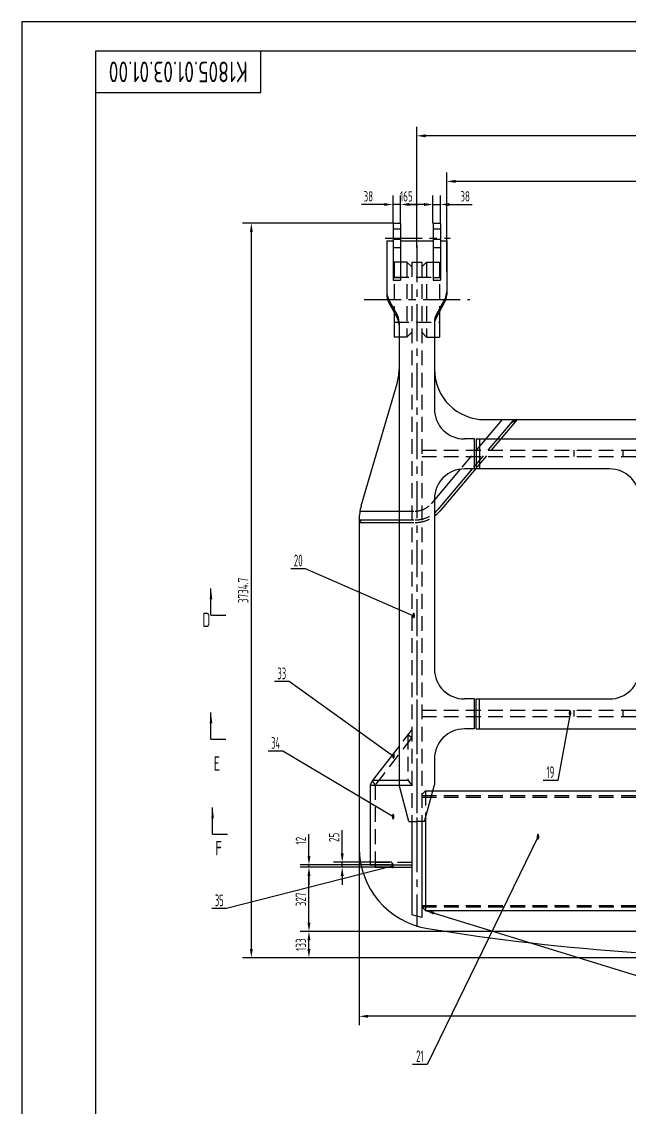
# Model space of a CAD drawing. Header units: millimetres. Extents: x 0 to 12615, y -98 to 8910.
# Drawn here: x 0 to 3086, y 3390 to 8910 of the extents above; entities that cross this region are included whole.
import ezdxf
from ezdxf.enums import TextEntityAlignment as Align

# ---------------------------------------------------------------- set-up
doc = ezdxf.new("R2010")
doc.units = ezdxf.units.MM
doc.header["$LTSCALE"] = 150
doc.linetypes.add('F', pattern=[0.75, 0.5, -0.25])
doc.linetypes.add('G', pattern=[2, 1.25, -0.25, 0.25, -0.25])
for name, color, linetype in [('01', 7, 'Continuous'), ('02', 1, 'Continuous'), ('04', 2, 'F'), ('05', 4, 'G'), ('08', 1, 'Continuous'), ('11', 3, 'Continuous')]:
    doc.layers.add(name, color=color, linetype=linetype)
doc.styles.get("Standard").update_dxf_attribs({"font": 'isocp', "width": 0.707, "bigfont": 'intecad.shx'})
doc.dimstyles.new('INTE', dxfattribs={"dimscale": 15, "dimtxt": 3.5, "dimasz": 3, "dimexe": 3, "dimexo": 0, "dimgap": 1, "dimtad": 1, "dimdec": 3, "dimzin": 9, "dimdsep": 46, "dimtxsty": 'Standard', "dimcen": 0, "dimclrd": 1, "dimclre": 1, "dimclrt": 3, "dimaunit": 1, "dimadec": 0, "dimazin": 0, "dimtfac": 1, "dimtdec": 3, "dimtmove": 0, "dimatfit": 0, "dimfxl": 1, "dimarcsym": 0})

# ---------------------------------------------------------------- blocks, each defined once
blk = doc.blocks.new('*D62')
at = {"layer": '08', "color": 1, "lineweight": -2}
for p, q in [((1886.2, 7885.6), (1121.4, 7885.6)), ((1166.4, 4195.9), (1166.4, 7840.6)), ((3899.2, 4150.9), (1121.4, 4150.9))]:
    blk.add_line(p, q, dxfattribs=at)
at = {"layer": '08', "color": 1}
for points in [[(1158.9, 7840.6), (1173.9, 7840.6), (1166.4, 7885.6)], [(1158.9, 4195.9), (1173.9, 4195.9), (1166.4, 4150.9)]]:
    blk.add_solid(points, dxfattribs=at)
at = {"layer": 'Defpoints', "color": 0}
for p in [(1166.4, 7885.6), (1886.2, 7885.6), (3899.2, 4150.9)]:
    blk.add_point(p, dxfattribs=at)
at = {"layer": '08', "color": 3, "insert": (1125.1, 6018.3), "char_height": 52.5, "attachment_point": 5, "rotation": 90}
blk.add_mtext('3734.7', dxfattribs=at)
blk = doc.blocks.new('*D63')
at = {"layer": '08', "color": 1, "lineweight": -2}
for p, q in [((3899.2, 4283.9), (1414.1, 4283.9)), ((1459.1, 4195.9), (1459.1, 4238.9)), ((3899.2, 4150.9), (1414.1, 4150.9))]:
    blk.add_line(p, q, dxfattribs=at)
at = {"layer": '08', "color": 1}
for points in [[(1451.6, 4238.9), (1466.6, 4238.9), (1459.1, 4283.9)], [(1451.6, 4195.9), (1466.6, 4195.9), (1459.1, 4150.9)]]:
    blk.add_solid(points, dxfattribs=at)
at = {"layer": 'Defpoints', "color": 0}
for p in [(1459.1, 4283.9), (3899.2, 4283.9), (3899.2, 4150.9)]:
    blk.add_point(p, dxfattribs=at)
at = {"layer": '08', "color": 3, "insert": (1417.8, 4217.4), "char_height": 52.5, "attachment_point": 5, "rotation": 90}
blk.add_mtext('133', dxfattribs=at)
blk = doc.blocks.new('*D64')
at = {"layer": '08', "color": 1, "lineweight": -2}
for p, q in [((1871.7, 4610.9), (1414.1, 4610.9)), ((1459.1, 4328.9), (1459.1, 4565.9)), ((1764, 4283.9), (1414.1, 4283.9))]:
    blk.add_line(p, q, dxfattribs=at)
at = {"layer": '08', "color": 1}
for points in [[(1451.6, 4565.9), (1466.6, 4565.9), (1459.1, 4610.9)], [(1451.6, 4328.9), (1466.6, 4328.9), (1459.1, 4283.9)]]:
    blk.add_solid(points, dxfattribs=at)
at = {"layer": 'Defpoints', "color": 0}
for p in [(1459.1, 4610.9), (1871.7, 4610.9), (1764, 4283.9)]:
    blk.add_point(p, dxfattribs=at)
at = {"layer": '08', "color": 3, "insert": (1417.8, 4447.4), "char_height": 52.5, "attachment_point": 5, "rotation": 90}
blk.add_mtext('327', dxfattribs=at)
blk = doc.blocks.new('*D65')
at = {"layer": '08', "color": 1, "lineweight": -2}
for p, q in [((1459.1, 4667.9), (1459.1, 4778.5)), ((1871.7, 4622.9), (1414.1, 4622.9)), ((1871.7, 4610.9), (1414.1, 4610.9)), ((1459.1, 4610.9), (1459.1, 4622.9)), ((1459.1, 4565.9), (1459.1, 4520.9))]:
    blk.add_line(p, q, dxfattribs=at)
at = {"layer": '08', "color": 1}
for points in [[(1451.6, 4667.9), (1466.6, 4667.9), (1459.1, 4622.9)], [(1451.6, 4565.9), (1466.6, 4565.9), (1459.1, 4610.9)]]:
    blk.add_solid(points, dxfattribs=at)
at = {"layer": 'Defpoints', "color": 0}
for p in [(1459.1, 4622.9), (1871.7, 4622.9), (1871.7, 4610.9)]:
    blk.add_point(p, dxfattribs=at)
at = {"layer": '08', "color": 3, "insert": (1417.8, 4745.7), "char_height": 52.5, "attachment_point": 5, "rotation": 90}
blk.add_mtext('12', dxfattribs=at)
blk = doc.blocks.new('*D66')
at = {"layer": '08', "color": 1, "lineweight": -2}
for p, q in [((1628, 4680.9), (1628, 4799.2)), ((1880.5, 4635.9), (1583, 4635.9)), ((1871.7, 4610.9), (1583, 4610.9)), ((1628, 4610.9), (1628, 4635.9)), ((1628, 4565.9), (1628, 4520.9))]:
    blk.add_line(p, q, dxfattribs=at)
at = {"layer": '08', "color": 1}
for points in [[(1620.5, 4680.9), (1635.5, 4680.9), (1628, 4635.9)], [(1620.5, 4565.9), (1635.5, 4565.9), (1628, 4610.9)]]:
    blk.add_solid(points, dxfattribs=at)
at = {"layer": 'Defpoints', "color": 0}
for p in [(1628, 4635.9), (1871.7, 4610.9), (1880.5, 4635.9)]:
    blk.add_point(p, dxfattribs=at)
at = {"layer": '08', "color": 3, "insert": (1586.7, 4762.6), "char_height": 52.5, "attachment_point": 5, "rotation": 90}
blk.add_mtext('25', dxfattribs=at)
blk = doc.blocks.new('*D68')
at = {"layer": '08', "color": 1, "lineweight": -2}
for p, q in [((1714.2, 4838.5), (1714.2, 3807.8)), ((6084.2, 4779.1), (6084.2, 3807.8)), ((6039.2, 3852.8), (1759.2, 3852.8))]:
    blk.add_line(p, q, dxfattribs=at)
at = {"layer": '08', "color": 1}
for points in [[(1759.2, 3860.3), (1759.2, 3845.3), (1714.2, 3852.8)], [(6039.2, 3860.3), (6039.2, 3845.3), (6084.2, 3852.8)]]:
    blk.add_solid(points, dxfattribs=at)
at = {"layer": 'Defpoints', "color": 0}
for p in [(1714.2, 4838.5), (6084.2, 4779.1), (1714.2, 3852.8)]:
    blk.add_point(p, dxfattribs=at)
at = {"layer": '08', "color": 3, "insert": (3953.5, 3894.1), "char_height": 52.5, "attachment_point": 5}
blk.add_mtext('4370', dxfattribs=at)
blk = doc.blocks.new('*D75')
at = {"layer": '08', "color": 1, "lineweight": -2}
for p, q in [((2159.2, 7638.4), (2159.2, 8143.1)), ((5639.2, 7679.8), (5639.2, 8143.1)), ((5594.2, 8098.1), (2204.2, 8098.1))]:
    blk.add_line(p, q, dxfattribs=at)
at = {"layer": '08', "color": 1}
for points in [[(2204.2, 8105.6), (2204.2, 8090.6), (2159.2, 8098.1)], [(5594.2, 8105.6), (5594.2, 8090.6), (5639.2, 8098.1)]]:
    blk.add_solid(points, dxfattribs=at)
at = {"layer": 'Defpoints', "color": 0}
for p in [(2159.2, 8098.1), (5639.2, 7679.8), (2159.2, 7638.4)]:
    blk.add_point(p, dxfattribs=at)
at = {"layer": '08', "color": 3, "insert": (3761.8, 8139.4), "char_height": 52.5, "attachment_point": 5}
blk.add_mtext('3480', dxfattribs=at)
blk = doc.blocks.new('*D77')
at = {"layer": '08', "color": 1, "lineweight": -2}
for p, q in [((2006.7, 7761.8), (2006.7, 8374.7)), ((5791.7, 7761.8), (5791.7, 8374.7)), ((5746.7, 8329.7), (2051.7, 8329.7))]:
    blk.add_line(p, q, dxfattribs=at)
at = {"layer": '08', "color": 1}
for points in [[(2051.7, 8337.2), (2051.7, 8322.2), (2006.7, 8329.7)], [(5746.7, 8337.2), (5746.7, 8322.2), (5791.7, 8329.7)]]:
    blk.add_solid(points, dxfattribs=at)
at = {"layer": 'Defpoints', "color": 0}
for p in [(2006.7, 8329.7), (2006.7, 7761.8), (5791.7, 7761.8)]:
    blk.add_point(p, dxfattribs=at)
at = {"layer": '08', "color": 3, "insert": (3906.6, 8371), "char_height": 52.5, "attachment_point": 5}
blk.add_mtext('3785%%p3', dxfattribs=at)
blk = doc.blocks.new('*D79')
at = {"layer": '08', "color": 1, "lineweight": -2}
for p, q in [((1924.2, 7885.6), (1924.2, 8025.7)), ((2089.2, 7885.6), (2089.2, 8025.7)), ((2044.2, 7980.7), (1969.2, 7980.7))]:
    blk.add_line(p, q, dxfattribs=at)
at = {"layer": '08', "color": 1}
for points in [[(1969.2, 7988.2), (1969.2, 7973.2), (1924.2, 7980.7)], [(2044.2, 7988.2), (2044.2, 7973.2), (2089.2, 7980.7)]]:
    blk.add_solid(points, dxfattribs=at)
at = {"layer": 'Defpoints', "color": 0}
for p in [(1924.2, 7980.7), (1924.2, 7885.6), (2089.2, 7885.6)]:
    blk.add_point(p, dxfattribs=at)
at = {"layer": '08', "color": 3, "insert": (1953.7, 8022), "char_height": 52.5, "attachment_point": 5}
blk.add_mtext('165', dxfattribs=at)
blk = doc.blocks.new('*D80')
at = {"layer": '08', "color": 1, "lineweight": -2}
for p, q in [((1886.2, 7885.6), (1886.2, 8025.7)), ((1924.2, 7885.6), (1924.2, 8025.7)), ((1841.2, 7980.7), (1725.4, 7980.7)), ((1924.2, 7980.7), (1886.2, 7980.7)), ((1969.2, 7980.7), (2014.2, 7980.7))]:
    blk.add_line(p, q, dxfattribs=at)
at = {"layer": '08', "color": 1}
for points in [[(1841.2, 7988.2), (1841.2, 7973.2), (1886.2, 7980.7)], [(1969.2, 7988.2), (1969.2, 7973.2), (1924.2, 7980.7)]]:
    blk.add_solid(points, dxfattribs=at)
at = {"layer": 'Defpoints', "color": 0}
for p in [(1886.2, 7980.7), (1886.2, 7885.6), (1924.2, 7885.6)]:
    blk.add_point(p, dxfattribs=at)
at = {"layer": '08', "color": 3, "insert": (1760.8, 8022), "char_height": 52.5, "attachment_point": 5}
blk.add_mtext('38', dxfattribs=at)
blk = doc.blocks.new('*D81')
at = {"layer": '08', "color": 1, "lineweight": -2}
for p, q in [((2089.2, 7885.6), (2089.2, 8025.7)), ((2127.2, 7885.6), (2127.2, 8025.7)), ((2044.2, 7980.7), (1999.2, 7980.7)), ((2089.2, 7980.7), (2127.2, 7980.7)), ((2172.2, 7980.7), (2288.1, 7980.7))]:
    blk.add_line(p, q, dxfattribs=at)
at = {"layer": '08', "color": 1}
for points in [[(2044.2, 7988.2), (2044.2, 7973.2), (2089.2, 7980.7)], [(2172.2, 7988.2), (2172.2, 7973.2), (2127.2, 7980.7)]]:
    blk.add_solid(points, dxfattribs=at)
at = {"layer": 'Defpoints', "color": 0}
for p in [(2127.2, 7980.7), (2089.2, 7885.6), (2127.2, 7885.6)]:
    blk.add_point(p, dxfattribs=at)
at = {"layer": '08', "color": 3, "insert": (2252.6, 8022), "char_height": 52.5, "attachment_point": 5}
blk.add_mtext('38', dxfattribs=at)
blk = doc.blocks.new('*U111', base_point=(251.96, 168.31))
at = {"layer": '01'}
for p, q in [((251.96, 168.31), (251.96, 182.31)), ((195.96, 168.31), (251.96, 168.31))]:
    blk.add_line(p, q, dxfattribs=at)
blk = doc.blocks.new('*U112')
at = {"layer": '01'}
for points in [[(831, 584), (25, 584)], [(25, 584), (25, 10)]]:
    blk.add_lwpolyline(points, dxfattribs=at)
at = {"layer": '02'}
for points in [[(841, 594), (0, 594)], [(0, 594), (0, 0)]]:
    blk.add_lwpolyline(points, dxfattribs=at)

msp = doc.modelspace()

# ---------------------------------------------------------------- hatches: boundary and pattern name
at = {"layer": '02'}
for points in [[(2516.2412, 6886.9079), (2499.2322, 6886.9079), (2483.077, 6867.7605)], [(1727.2322, 6376.9079), (1714.2322, 6376.9079), (1714.2322, 6363.9079)]]:
    msp.add_hatch(color=256, dxfattribs=at).paths.add_polyline_path(points)

# ---------------------------------------------------------------- linework, layer by layer
at = {"layer": '01', "color": 7, "linetype": 'Continuous'}
for p, q in [((1886.2322, 7885.6079), (1886.2322, 7595.4302)), ((1924.2322, 7885.6079), (1924.2322, 7595.4302)), ((2089.2322, 7885.6079), (2089.2322, 7595.4302)), ((2127.2322, 7885.6079), (2127.2322, 7595.4302)), ((1854.2322, 7795.2302), (1854.2322, 7521.7956)), ((1854.2322, 7795.2302), (1886.2322, 7795.2302)), ((1924.2322, 7795.2302), (2089.2322, 7795.2302)), ((2127.2322, 7795.2302), (2159.2322, 7795.2302)), ((2159.2322, 7795.2302), (2159.2322, 7521.7956)), ((1907.1907, 7421.6637), (1863.7736, 7499.9274)), ((1907.1907, 7406.6637), (1863.7736, 7484.9274)), ((2106.2736, 7421.6637), (2149.6907, 7499.9274)), ((2106.2736, 7406.6637), (2149.6907, 7484.9274)), ((1891.7322, 7434.5293), (1891.7322, 7305.9079)), ((2121.7322, 7434.5293), (2121.7322, 7305.9079)), ((1916.7322, 7384.7956), (1916.7322, 5030.5104)), ((2096.7322, 7384.7956), (2096.7322, 6940.4079)), ((1916.7322, 7305.9079), (1891.7322, 7305.9079)), ((2096.7322, 7305.9079), (2121.7322, 7305.9079)), ((1724.4984, 6448.5345), (1906.466, 7070.2813)), ((2351.7322, 6886.9079), (3671.2322, 6886.9079)), ((2516.2412, 6886.9079), (2483.077, 6867.7605)), ((2299.2322, 6788.4079), (2248.7322, 6788.4079)), ((2299.2322, 6636.4079), (2299.2322, 6788.4079)), ((2308.2322, 6788.4079), (3626.1701, 6788.4079)), ((2308.2322, 6788.4079), (2308.2322, 6636.4079)), ((2326.2322, 6788.4079), (2326.2322, 6636.4079)), ((2299.2322, 6636.4079), (2248.7322, 6636.4079)), ((1718.2342, 6421.9079), (1916.7322, 6421.9079)), ((1714.2322, 6376.9079), (1714.2322, 5726.8646)), ((1714.2322, 6376.9079), (1916.7322, 6376.9079)), ((1727.2322, 6376.9079), (1714.2322, 6363.9079)), ((1714.2322, 6363.9079), (1916.7322, 6363.9079)), ((1714.2322, 5726.8646), (1714.2322, 4708.5892)), ((2299.2322, 5466.4079), (2248.7322, 5466.4079)), ((2299.2322, 5314.4079), (2299.2322, 5466.4079)), ((2308.2322, 5466.4079), (2986.2322, 5466.4079)), ((2308.2322, 5314.4079), (2308.2322, 5466.4079)), ((2326.2322, 5314.4079), (2326.2322, 5466.4079)), ((2299.2322, 5314.4079), (2248.7322, 5314.4079)), ((2308.2322, 5314.4079), (3457.7322, 5314.4079)), ((1916.7322, 5226.7706), (1780.228, 5050.643)), ((1780.228, 5050.643), (1770.7322, 5028.9079)), ((1770.7322, 5028.9079), (1770.7322, 4622.9079)), ((1780.228, 5050.643), (1795.0121, 5028.9079)), ((1981.7322, 4843.9079), (1981.7322, 4369.3053)), ((2031.7322, 4843.9079), (2031.7322, 4355.9079))]:
    msp.add_line(p, q, dxfattribs=at)
at = {"layer": '01'}
for p, q in [((1886.2322, 7885.6079), (1924.2322, 7885.6079)), ((2089.2322, 7885.6079), (2127.2322, 7885.6079)), ((1886.2322, 7610.1805), (1924.2322, 7610.1805)), ((1886.2322, 7595.4302), (1924.2322, 7595.4302)), ((2089.2322, 7610.1805), (2127.2322, 7610.1805)), ((2089.2322, 7595.4302), (2127.2322, 7595.4302)), ((2440.3547, 6886.9079), (2357.2476, 6788.4079)), ((2499.2322, 6886.9079), (2416.125, 6788.4079)), ((2516.2412, 6886.9079), (2433.134, 6788.4079)), ((2227.7763, 6634.9564), (2096.7322, 6479.6407)), ((2287.8784, 6636.4079), (2113.8771, 6430.1787)), ((2308.2322, 6640.3721), (2123.813, 6421.7955)), ((2986.2322, 6636.4079), (2308.2322, 6636.4079)), ((2096.7322, 6484.4079), (2096.7322, 5618.4079)), ((961.3402, 5892.4136), (1036.3402, 5892.4136)), ((961.3402, 5261.8616), (1036.3402, 5261.8616)), ((2096.7322, 5162.4079), (2096.7322, 5030.5104)), ((1770.7322, 5028.9079), (1916.7322, 5028.9079)), ((1782.7584, 5053.9079), (1916.7322, 5053.9079)), ((1966.7322, 4843.9079), (1916.7322, 5030.5104)), ((2046.7322, 4843.9079), (2096.7322, 5030.5104)), ((2080.4938, 4999.9079), (3651.7322, 4999.9079)), ((2050.7322, 4888.8361), (2050.7322, 4390.6624)), ((1966.7322, 4843.9079), (2006.7322, 4843.9079)), ((2046.7322, 4843.9079), (2006.7322, 4843.9079)), ((969.5637, 4779.0771), (1044.5637, 4779.0771)), ((1770.7322, 4622.9079), (1981.7322, 4622.9079)), ((1795.7322, 4622.9079), (1795.7322, 4610.9079)), ((1795.7322, 4610.9079), (1981.7322, 4610.9079)), ((2031.7322, 4355.9079), (1981.7322, 4369.3053)), ((2031.7322, 4409.6624), (2050.7322, 4390.6624)), ((2050.7322, 4390.6624), (3651.7322, 4390.6624))]:
    msp.add_line(p, q, dxfattribs=at)
at = {"layer": '01', "color": 7, "linetype": 'Continuous'}
for centre, radius, start, end in [((1930.2322, 7536.7956), 76, 180, 209.0195031), ((1930.2322, 7521.7956), 76, 180, 209.0195031), ((2083.2322, 7536.7956), 76, 330.9804969, 0), ((2083.2322, 7521.7956), 76, 330.9804969, 0), ((1840.7322, 7384.7956), 76, 0, 29.0195031), ((1840.7322, 7369.7956), 76, 0, 29.0195031), ((2172.7322, 7384.7956), 76, 150.9804969, 180), ((2172.7322, 7369.7956), 76, 150.9804969, 180), ((1661.7322, 7141.9079), 255, 343.6867489, 0), ((2351.7322, 7141.9079), 255, 180, 270), ((2248.7322, 6940.4079), 152, 180, 270), ((1969.2322, 6376.9079), 255, 163.6867489, 180), ((2248.7322, 5618.4079), 152, 180, 270), ((2986.2322, 5618.4079), 152, 270, 0), ((2129.2322, 4708.5892), 415, 180, 260.782598), ((3899.2322, 15615.9079), 11465, 260.782598, 266.09396561)]:
    msp.add_arc(centre, radius, start, end, dxfattribs=at)
at = {"layer": '01'}
for centre, radius, start, end in [((2248.7322, 6484.4079), 152, 90, 180), ((2986.2322, 6484.4079), 152, 0, 90), ((1999.2322, 6526.9079), 150, 310.5416019, 319.8447479), ((1999.2322, 6526.9079), 150, 310.5416019, 319.8447479), ((1999.2322, 6526.9079), 163, 306.7381956, 319.8447479), ((2248.7322, 5162.4079), 152, 90, 180)]:
    msp.add_arc(centre, radius, start, end, dxfattribs=at)
at = {"layer": '02'}
for p, q in [((1441.9128, 6128.9003), (1367.5128, 6128.9003)), ((1991.0752, 5888.0612), (1441.9128, 6128.9003)), ((961.3402, 5892.4136), (961.3402, 6027.4136)), ((1358.2403, 5554.4399), (1283.8403, 5554.4399)), ((1888.6492, 5173.452), (1358.2403, 5554.4399)), ((961.3402, 5261.8616), (961.3402, 5396.8616)), ((2785.323, 5391.7047), (2722.5266, 5052.2574)), ((1327.0887, 5201.3022), (1252.6887, 5201.3022)), ((1889.7226, 4865.0271), (1327.0887, 5201.3022)), ((2722.5266, 5052.2574), (2648.1266, 5052.2574)), ((969.5637, 4779.0771), (969.5637, 4914.0771)), ((2622.5803, 4763.0155), (2059.8799, 3608.2731)), ((1883.1085, 4617.1124), (1040.8346, 4400.6724)), ((1040.8346, 4400.6724), (966.4346, 4400.6724)), ((2059.8799, 3608.2731), (1985.4799, 3608.2731))]:
    msp.add_line(p, q, dxfattribs=at)
for points in [[(961.3402, 6027.4136, 0, 13.5, 0), (961.3402, 5973.4136, 0, 0, 0)], [(961.3402, 5396.8616, 0, 13.5, 0), (961.3402, 5342.8616, 0, 0, 0)], [(969.5637, 4914.0771, 0, 13.5, 0), (969.5637, 4860.0771, 0, 0, 0)]]:
    msp.add_lwpolyline(points, format="xyseb", dxfattribs=at)
at = {"layer": '04', "color": 2, "linetype": 'F'}
for p, q in [((1886.2322, 7857.2079), (1924.2322, 7857.2079)), ((2089.2322, 7857.2079), (2127.2322, 7857.2079)), ((1886.2322, 7803.9611), (1924.2322, 7803.9611)), ((2089.2322, 7803.9611), (2127.2322, 7803.9611)), ((1886.2322, 7762.0079), (1924.2322, 7762.0079)), ((2089.2322, 7762.0079), (2127.2322, 7762.0079)), ((1891.7322, 7687.9079), (1891.7322, 7434.5293)), ((1956.7322, 7687.9079), (1891.7322, 7687.9079)), ((1956.7322, 7687.9079), (1981.7322, 7662.9079)), ((1956.7322, 7687.9079), (1956.7322, 7305.9079)), ((1981.7322, 7687.9079), (1981.7322, 4843.9079)), ((1981.7322, 7687.9079), (2031.7322, 7687.9079)), ((2031.7322, 7687.9079), (2031.7322, 4843.9079)), ((2056.7322, 7687.9079), (2031.7322, 7662.9079)), ((2056.7322, 7687.9079), (2056.7322, 7305.9079)), ((2056.7322, 7687.9079), (2121.7322, 7687.9079)), ((2121.7322, 7687.9079), (2121.7322, 7434.5293)), ((1891.7322, 7610.9079), (2121.7322, 7610.9079)), ((1891.7322, 7382.9079), (2121.7322, 7382.9079)), ((1956.7322, 7305.9079), (1916.7322, 7305.9079)), ((1956.7322, 7305.9079), (1981.7322, 7330.9079)), ((2056.7322, 7305.9079), (2031.7322, 7330.9079)), ((2056.7322, 7305.9079), (2096.7322, 7305.9079)), ((2357.2476, 6788.4079), (2227.7763, 6634.9564)), ((2416.125, 6788.4079), (2287.8784, 6636.4079)), ((2433.134, 6788.4079), (2308.2322, 6640.3721)), ((2031.7322, 6731.9079), (3899.2322, 6731.9079)), ((2031.7322, 6699.9079), (3899.2322, 6699.9079)), ((2096.7322, 6479.6407), (2079.4836, 6459.1975)), ((1916.7322, 6421.9079), (1999.2322, 6421.9079)), ((1916.7322, 6376.9079), (1999.2322, 6376.9079)), ((1916.7322, 6376.9079), (1999.2322, 6376.9079)), ((1916.7322, 6363.9079), (1999.2322, 6363.9079)), ((2031.7322, 5409.9079), (3594.2322, 5409.9079)), ((2031.7322, 5377.9079), (3594.2322, 5377.9079)), ((1981.7322, 5310.6383), (1916.7322, 5226.7706)), ((1981.8509, 5269.981), (1795.0121, 5028.9079)), ((1962.0908, 5285.2956), (1962.0908, 5053.9079)), ((1962.0908, 5285.2956), (1981.8509, 5269.981)), ((1795.7322, 5028.9079), (1795.7322, 4622.9079)), ((1916.7322, 5053.9079), (1962.0908, 5053.9079)), ((1916.7322, 5028.9079), (1981.7322, 5028.9079)), ((1962.0908, 5053.9079), (1981.7322, 5028.9079)), ((2031.7322, 4980.9079), (2050.7322, 4999.9079)), ((2031.7322, 4974.9079), (3670.7322, 4974.9079)), ((2031.7322, 4967.9079), (3670.7322, 4967.9079)), ((2050.7322, 4999.9079), (2080.4938, 4999.9079)), ((2050.7322, 4999.9079), (2050.7322, 4888.8361)), ((1795.7322, 4635.9079), (1981.7322, 4635.9079)), ((2031.7322, 4416.9079), (3670.7322, 4416.9079)), ((2032.6177, 4408.7769), (3669.8466, 4408.7769))]:
    msp.add_line(p, q, dxfattribs=at)
at = {"layer": '04'}
for p, q in [((2804.2322, 6731.9079), (2804.2322, 6699.9079)), ((3054.2322, 6731.9079), (3054.2322, 6699.9079)), ((2804.2322, 5409.9079), (2804.2322, 5377.9079)), ((3054.2322, 5409.9079), (3054.2322, 5377.9079))]:
    msp.add_line(p, q, dxfattribs=at)
at = {"layer": '04', "color": 2, "linetype": 'F'}
for radius, end in [(105, 319.8447479), (150, 310.5416019), (163, 306.7381956)]:
    msp.add_arc((1999.2322, 6526.9079), radius, 270, end, dxfattribs=at)
at = {"layer": '05', "color": 4, "linetype": 'G'}
for p, q in [((1846.9967, 7809.6079), (2176.4407, 7809.6079)), ((2006.7322, 7773.0222), (2006.7322, 4308.1818)), ((1739.4066, 7496.9079), (2276.6379, 7496.9079)), ((2006.7322, 5764.5171), (2006.7322, 4735.3114))]:
    msp.add_line(p, q, dxfattribs=at)

# ---------------------------------------------------------------- block references
at = {"layer": '04', "xscale": 15, "yscale": 15, "zscale": 15}
for name, p in [('*U112', (0, 0)), ('*U111', (1215, 8550))]:
    msp.add_blockref(name, p, dxfattribs=at)

# ---------------------------------------------------------------- texts
at = {"layer": '02', "width": 0.605172}
for p, p2 in [((1983.8752, 5876.0612), (1998.2752, 5876.0612)), ((2778.123, 5379.7047), (2792.523, 5379.7047)), ((1881.4492, 5161.452), (1895.8492, 5161.452)), ((1879.3674, 4853.0271), (1893.7674, 4853.0271)), ((2615.3803, 4751.0155), (2629.7803, 4751.0155)), ((1875.9085, 4605.1124), (1890.3085, 4605.1124))]:
    msp.add_text('●', height=24, dxfattribs=at).set_placement(p, p2, align=Align.FIT)
at = {"layer": '11', "width": 0.696017}
msp.add_text('K1805.01.03.01.00', height=105, rotation=180, dxfattribs=at).set_placement((1147.8311, 8707.5), (442.1689, 8707.5), align=Align.FIT)
at = {"layer": '11'}
for s, width, p, p2 in [('20', 0.600864, (1382.3928, 6140.9003), (1427.0328, 6140.9003)), ('33', 0.581958, (1298.7203, 5566.4399), (1343.3603, 5566.4399)), ('34', 0.556706, (1267.5687, 5213.3022), (1312.2087, 5213.3022)), ('19', 0.612447, (2664.9262, 5064.2574), (2705.727, 5064.2574)), ('35', 0.581958, (981.3146, 4412.6724), (1025.9546, 4412.6724)), ('21', 0.623098, (2003.2495, 3620.2731), (2042.1102, 3620.2731))]:
    msp.add_text(s, height=59.39697, dxfattribs=dict(at, width=width)).set_placement(p, p2, align=Align.FIT)
at = {"layer": '11', "width": 0.707}
for s, p in [('D', (918.045, 5809.8646)), ('E ', (974.691, 5078.9952)), ('F', (983.3105, 4648.4625))]:
    msp.add_text(s, height=73.5, dxfattribs=at).set_placement(p, align=Align.BOTTOM_LEFT)

# ---------------------------------------------------------------- dimensions: what is measured, and where the dimension line sits
at = {"layer": '08'}
dim = msp.add_linear_dim(base=(2006.7322, 8329.74), p1=(5791.7322, 7761.8188), p2=(2006.7322, 7761.8188), text='<>%%p3', dimstyle='INTE', dxfattribs=at)
dim.commit()
dim.dimension.update_dxf_attribs({"geometry": '*D77', "text_midpoint": (3906.5852, 8329.74), "dimtype": 160})
for base, p1, p2, picture, middle in [((2159.2322, 8098.1168), (5639.2322, 7679.804), (2159.2322, 7638.3945), '*D75', (3761.826, 8098.1168)), ((1924.2322, 7980.7407), (2089.2322, 7885.6079), (1924.2322, 7885.6079), '*D79', (1953.6902, 7980.7407)), ((1714.2322, 3852.8238), (6084.2322, 4779.0771), (1714.2322, 4838.5418), '*D68', (3953.5132, 3852.8238))]:
    dim = msp.add_linear_dim(base=base, p1=p1, p2=p2, dimstyle='INTE', dxfattribs=at)
    dim.commit()
    dim.dimension.update_dxf_attribs({"geometry": picture, "text_midpoint": middle, "dimtype": 160})
for base, p1, p2, picture, middle in [((1886.2322, 7980.7407), (1924.2322, 7885.6079), (1886.2322, 7885.6079), '*D80', (1760.8175, 8021.9907)), ((2127.2322, 7980.7407), (2089.2322, 7885.6079), (2127.2322, 7885.6079), '*D81', (2252.6468, 8021.9907))]:
    dim = msp.add_linear_dim(base=base, p1=p1, p2=p2, dimstyle='INTE', dxfattribs=at)
    dim.commit()
    dim.dimension.update_dxf_attribs({"geometry": picture, "text_midpoint": middle})
for base, p1, p2, picture, middle in [((1166.3709, 7885.6079), (3899.2322, 4150.9079), (1886.2322, 7885.6079), '*D62', (1125.1209, 6018.2579)), ((1627.9707, 4635.9079), (1871.7322, 4610.9079), (1880.5383, 4635.9079), '*D66', (1586.7156, 4762.5625)), ((1459.0815, 4622.9079), (1871.7322, 4610.9079), (1871.7322, 4622.9079), '*D65', (1417.8263, 4745.7254)), ((1459.0815, 4610.9079), (1764.0201, 4283.9079), (1871.7322, 4610.9079), '*D64', (1417.8263, 4447.4079)), ((1459.0815, 4283.9079), (3899.2322, 4150.9079), (3899.2322, 4283.9079), '*D63', (1417.8315, 4217.4079))]:
    dim = msp.add_linear_dim(base=base, p1=p1, p2=p2, angle=90, dimstyle='INTE', dxfattribs=at)
    dim.commit()
    dim.dimension.update_dxf_attribs({"geometry": picture, "text_midpoint": middle})

# ---------------------------------------------------------------- leaders
at = {"layer": '01'}
msp.add_leader([(2050.7322, 4390.6624), (3336.6413, 3994.3144)], dimstyle='INTE', dxfattribs=at)

doc.saveas('drawing.dxf')
